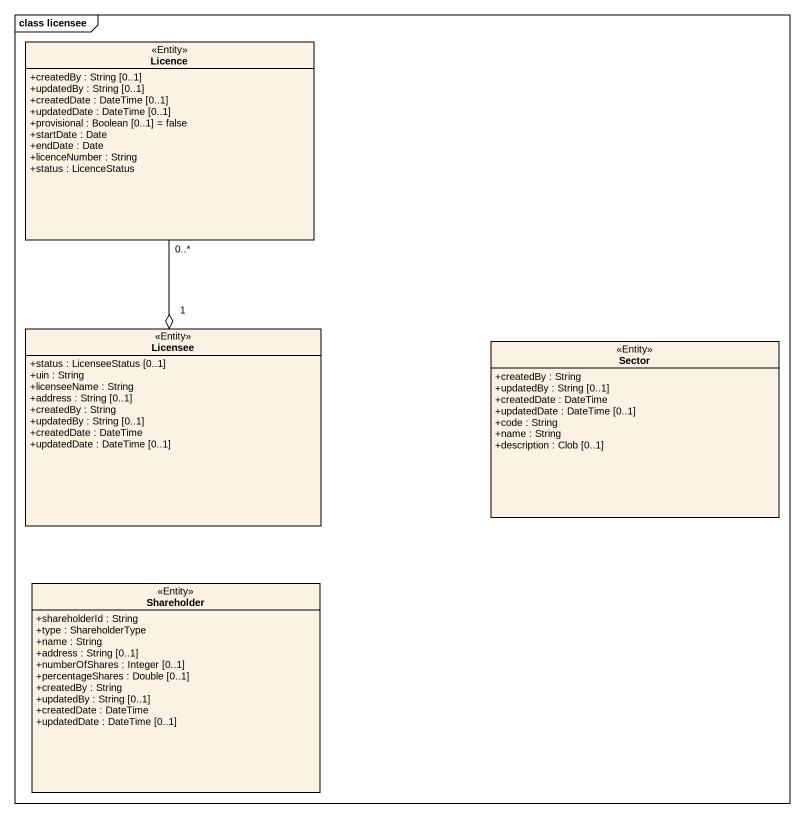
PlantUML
@startuml
mainframe class licensee
hide circle
hide empty members
skinparam classAttributeIconSize 0
class Licence <<Entity>> {
  +createdBy : String [0..1]
  +updatedBy : String [0..1]
  +createdDate : DateTime [0..1]
  +updatedDate : DateTime [0..1]
  +provisional : Boolean [0..1] = false
  +startDate : Date
  +endDate : Date
  +licenceNumber : String
  +status : LicenceStatus
}
class Licensee <<Entity>> {
  +status : LicenseeStatus [0..1]
  +uin : String
  +licenseeName : String
  +address : String [0..1]
  +createdBy : String
  +updatedBy : String [0..1]
  +createdDate : DateTime
  +updatedDate : DateTime [0..1]
}
class Sector <<Entity>> {
  +createdBy : String
  +updatedBy : String [0..1]
  +createdDate : DateTime
  +updatedDate : DateTime [0..1]
  +code : String
  +name : String
  +description : Clob [0..1]
}
class Shareholder <<Entity>> {
  +shareholderId : String
  +type : ShareholderType
  +name : String
  +address : String [0..1]
  +numberOfShares : Integer [0..1]
  +percentageShares : Double [0..1]
  +createdBy : String
  +updatedBy : String [0..1]
  +createdDate : DateTime
  +updatedDate : DateTime [0..1]
}
Licensee "1" o-up- "0..*" Licence
@enduml
